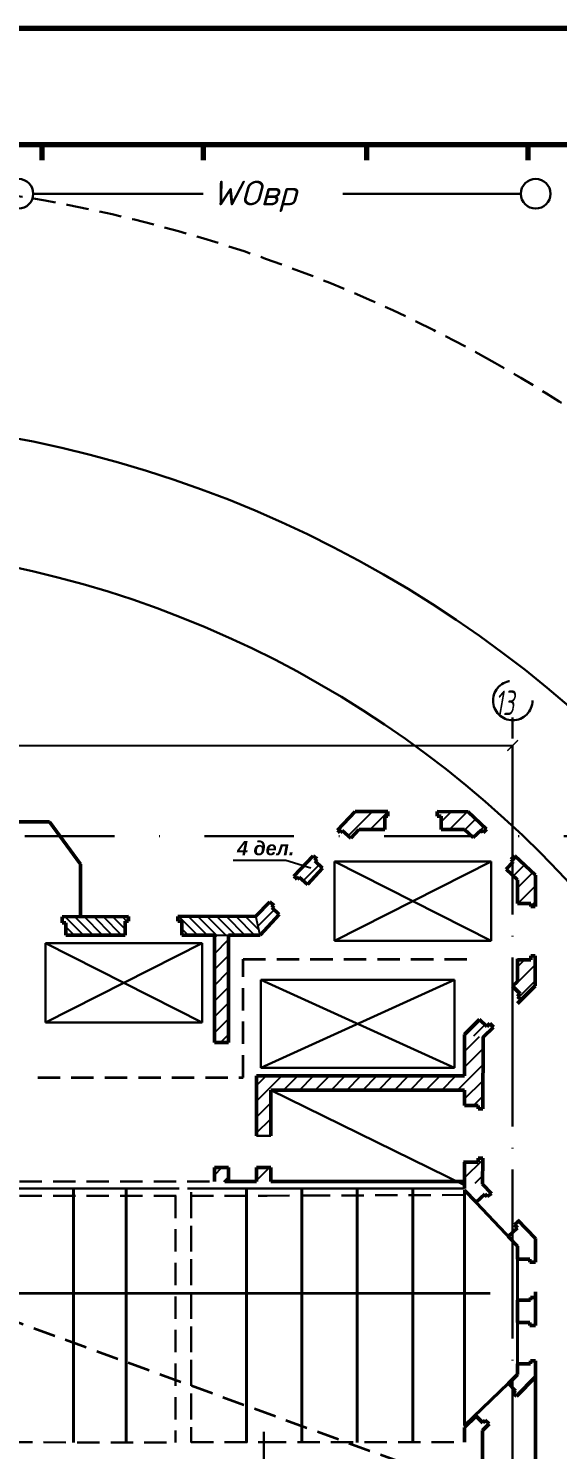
# Paper-space layout 'Layout2' of a CAD drawing. Header units: millimetres. Extents: x 15 to 830, y -5 to 579.
# Drawn here: x 358.8 to 433.9, y 376.9 to 578.6 of the extents above; entities that cross this region are included whole.
import ezdxf

# ---------------------------------------------------------------- set-up
doc = ezdxf.new("R2010")
doc.units = ezdxf.units.MM
for name, pattern in [('ACAD_ISO04W100', [30, 24, -3, 0, -3]), ('DASHDOT', [25.4, 12.7, -6.35, 0, -6.35]), ('HIDDEN2', [4.7625, 3.175, -1.5875])]:
    doc.linetypes.add(name, pattern=pattern)
for name, color, linetype, lineweight in [('0.25', 7, 'Continuous', 25), ('0.3', 7, 'Continuous', 30), ('0.35', 7, 'Continuous', 35), ('0.5', 7, 'Continuous', 50), ('0.7', 7, 'Continuous', 70), ('Основная', 7, 'Continuous', 30), ('Размеры', 7, 'Continuous', 20), ('стены', 7, 'Continuous', 70)]:
    doc.layers.add(name, color=color, linetype=linetype, lineweight=lineweight)
doc.styles.add('2.8', font='txt.shx', dxfattribs={"width": 0.6, "oblique": 15, "height": 2.8})
doc.styles.add('3.0', font='', dxfattribs={"width": 0.7, "oblique": 10, "height": 3.5})
doc.styles.add('Arial', font='')
doc.styles.add('мой', font='txt.shx', dxfattribs={"width": 0.6, "oblique": 15, "height": 3.5})
doc.styles.get('3.0').set_extended_font_data('GOST type A')
doc.styles.get('Arial').set_extended_font_data('Arial', italic=True)
doc.dimstyles.new('1   200', dxfattribs={"dimtxt": 2.8, "dimasz": 1.5, "dimexe": 1, "dimexo": 4, "dimgap": 1, "dimtad": 1, "dimdec": 0, "dimlfac": 200, "dimtxsty": '2.8', "dimblk": 'ARCHTICK', "dimcen": 3, "dimclrd": 256, "dimclre": 256, "dimclrt": 256, "dimadec": 0, "dimazin": 0, "dimtfac": 1, "dimtdec": 0, "dimtmove": 0, "dimatfit": 3, "dimfxl": 1, "dimlwd": 25, "dimlwe": -1, "dimarcsym": 0})
pattern_1 = [(135, (104.4347, -1.8329), (-0.6735192, -0.6735192), [])]
pattern_2 = [(45, (104.4347, -1.833), (-1.122532, 1.122532), [])]

# ---------------------------------------------------------------- blocks, each defined once
blk = doc.blocks.new('_ArchTick')
at = {"layer": 'Размеры', "color": 0, "lineweight": 0, "const_width": 0.15}
blk.add_lwpolyline([(-0.5, -0.5), (0.5, 0.5)], dxfattribs=at)
blk = doc.blocks.new('*D75')
at = {"layer": '0.3'}
for p, q in [((240.28, 480.83), (240.28, 477.83)), ((427.51, 480.83), (427.51, 477.83))]:
    blk.add_line(p, q, dxfattribs=at)
at = {"layer": '0.3', "lineweight": 25}
blk.add_line((240.28, 476.83), (427.51, 476.83), dxfattribs=at)
at = {"layer": 'Defpoints', "color": 0}
for p in [(240.28, 476.83), (427.51, 476.83), (427.51, 476.83)]:
    blk.add_point(p, dxfattribs=at)
at = {"layer": '0.3', "lineweight": 25, "xscale": 1.5, "yscale": 1.5, "zscale": 1.5, "rotation": 180}
blk.add_blockref('_ArchTick', (240.28, 476.83), dxfattribs=at)
at = {"layer": '0.3', "lineweight": 25, "xscale": 1.5, "yscale": 1.5, "zscale": 1.5}
blk.add_blockref('_ArchTick', (427.51, 476.83), dxfattribs=at)
at = {"layer": '0.3', "lineweight": 25, "insert": (333.9, 479.23), "char_height": 2.8, "attachment_point": 5, "style": '2.8'}
blk.add_mtext('37100', dxfattribs=at)

psp = doc.layouts.new('Layout2')

# ---------------------------------------------------------------- hatches: boundary and pattern name
at = {"layer": '0.25'}
h = psp.add_hatch(dxfattribs=at)
h.set_pattern_fill('AR-SAND', color=256, scale=0.08, style=0)
h.set_pattern_definition([(37.5, (866.1826, -371.1277), (-0.128003, 3.915306), [0, -3.08864, 0, -3.4544, 0, -3.302]), (7.5, (866.1826, -371.1277), (3.596186, 5.7346), [0, -1.66624, 0, -2.78384, 0, -1.0668]), (327.5, (863.6832, -371.1277), (6.327939, 0.011497), [0, -1.016, 0, -3.6576, 0, -4.7752]), (317.5, (863.683, -371.128), (6.108452, 1.783435), [0, -0.508, 0, -2.39776, 0, -2.7432])])
h.paths.add_polyline_path([(400.0001, 233.5729, -0.06821289), (383.8498, 231.4039), (383.7943, 231.4039), (387.9043, 222.6463), (392.7681, 222.6462, 0.01009305), (395.1897, 222.6952, 0.01629894), (403.6934, 227.5168)])
h.paths.add_polyline_path([(403.6934, 227.5168, -0.01629894), (395.1897, 222.6952, 0.04463535), (405.7913, 224.0768)])
h.paths.add_polyline_path([(405.7913, 224.0768, -0.04463535), (395.1897, 222.6952, -0.0110322), (389.2634, 219.7504), (392.0097, 213.8986), (401.5236, 213.8983, 0.04174454), (411.49, 214.7323)])
h.paths.add_polyline_path([(427.5221, 233.737, -0.10008107), (405.7913, 224.0768), (411.49, 214.7323, 0.0412859), (421.0756, 217.1743, 0.01186255), (427.5233, 221.86)])
h.paths.add_polyline_path([(456.7337, 250.4136, -0.0610119), (427.5233, 221.86), (427.5235, 219.8256, 0.18207075)])
h.paths.add_polyline_path([(456.7337, 250.4136, 0.10026599), (461.5205, 273.7521), (461.5207, 292.3081, -0.03203114), (452.3345, 275.4522, -0.21126248), (427.5221, 233.737), (427.5233, 221.86, 0.0610119)])
h.paths.add_polyline_path([(452.3345, 275.4522, -0.06502597), (427.5208, 245.5638), (427.5221, 233.737, 0.21126248)])
h.paths.add_polyline_path([(427.5204, 250.087, -0.1362097), (400.0001, 233.5729), (405.7913, 224.0768, 0.10008107), (427.5221, 233.737)])
h.paths.add_polyline_path([(452.3345, 275.4522, 0.03004339), (452.7673, 282.6431), (452.7673, 465.1242, 0.01911799), (444.0127, 474.5204), (444.0125, 291.4178, -0.19227009), (427.5204, 250.087), (427.5208, 245.5638, 0.06502597)])
h = psp.add_hatch(dxfattribs=at)
h.set_pattern_fill('ANSI31', color=256, scale=0.5, style=0)
h.set_pattern_definition(pattern_2)
h.paths.add_polyline_path([(409.3426, 464.9248), (409.3426, 466.8238), (409.8022, 466.8238), (409.8022, 467.4624), (405.1561, 467.4748), (402.7427, 464.9248)])
h.paths.add_polyline_path([(423.7848, 464.9248), (423.8159, 464.9544), (421.1784, 467.4321), (416.8021, 467.4437), (416.8022, 466.8008), (417.3757, 466.8008), (417.3757, 464.9248)])
h = psp.add_hatch(dxfattribs=at)
h.set_pattern_fill('ANSI31', color=256, scale=0.5, style=0)
h.set_pattern_definition(pattern_2)
h.paths.add_polyline_path([(394.3862, 452.8384), (393.3134, 453.8266), (393.5926, 454.1296), (393.5088, 454.2067), (393.0228, 454.6545), (391.074, 452.5955), (391.6609, 449.9248)])
h.paths.add_polyline_path([(396.46, 458.2864), (396.8343, 457.9415), (396.9277, 457.8554), (397.1466, 458.093), (397.2115, 458.1635), (398.3693, 457.0969), (400.5342, 459.4115), (399.4113, 460.446), (399.6904, 460.749), (399.6067, 460.8261), (399.2098, 461.1918)])
h.paths.add_polyline_path([(402.7427, 464.9248), (402.647, 464.8236), (402.9322, 464.5609), (403.0256, 464.4748), (403.2444, 464.7124), (403.3094, 464.7828), (404.5184, 463.6711), (405.6909, 464.9248)])
h = psp.add_hatch(dxfattribs=at)
h.set_pattern_fill('ANSI31', color=256, scale=0.5, style=0)
h.set_pattern_definition(pattern_2)
h.paths.add_polyline_path([(430.7409, 458.4489), (428.1909, 460.8444), (428.1909, 454.4175), (430.092, 454.4175), (430.092, 453.9579), (430.7409, 453.9579)])
h.paths.add_polyline_path([(428.1909, 460.8444), (427.8245, 461.1886), (427.2805, 460.6427), (427.5865, 460.3147), (426.6042, 459.2848), (428.1909, 457.7714)])
h.paths.add_polyline_path([(430.7307, 446.9579), (430.0691, 446.9579), (430.0691, 446.3843), (428.1909, 446.3843), (428.1909, 441.9734), (428.5986, 441.5662), (428.1909, 441.1791), (428.7101, 440.7257), (430.7269, 442.7159)])
h.paths.add_polyline_path([(428.1909, 443.332), (427.5117, 442.652), (428.1909, 441.9734)])
h = psp.add_hatch(dxfattribs=at)
h.set_pattern_fill('ANSI31', color=256, scale=0.3, angle=90, style=0)
h.set_pattern_definition(pattern_1)
h.paths.add_polyline_path([(372.4951, 451.9117), (372.9546, 451.9117), (372.9546, 452.5503), (363.5728, 452.5271), (363.5729, 451.6702), (364.0886, 451.6702), (364.0886, 449.9248), (372.4951, 449.9248)])
h = psp.add_hatch(dxfattribs=at)
h.set_pattern_fill('ANSI31', color=256, scale=0.3, angle=90, style=0)
h.set_pattern_definition(pattern_1)
h.paths.add_polyline_path([(391.074, 452.5955), (379.9546, 452.5678), (379.9546, 451.8887), (380.5282, 451.8887), (380.5282, 449.9248), (385.1609, 449.9248), (387.1609, 449.9248), (389.0409, 449.9248), (391.6609, 449.9248)])
h = psp.add_hatch(dxfattribs=at)
h.set_pattern_fill('ANSI31', color=256, scale=0.5, style=0)
h.set_pattern_definition(pattern_2)
h.paths.add_polyline_path([(423.3424, 435.4287), (420.6909, 435.8248), (420.6909, 429.9248), (391.1609, 429.9248), (391.1609, 421.4248), (393.1609, 421.4248), (393.1609, 427.9248), (420.6909, 427.9248), (420.6909, 425.7171), (422.6203, 425.7171), (422.6203, 425.2575), (423.293, 425.2573)])
h.paths.add_polyline_path([(387.1609, 449.9248), (385.1609, 449.9248), (385.1609, 434.6817), (387.1609, 434.6817)])
h = psp.add_hatch(dxfattribs=at)
h.set_pattern_fill('ANSI31', color=256, style=0)
h.set_pattern_definition([(45, (866.1826, -371.1277), (-2.245064, 2.245064), [])])
h.paths.add_polyline_path([(452.7673, 434.787, 0.02553918), (444.0127, 447.3488), (444.0125, 291.418, -0.19226977), (427.5204, 250.087), (427.5208, 245.5638, 0.06502597), (452.3345, 275.4522, 0.03004339), (452.7673, 282.6431)])
h.paths.add_polyline_path([(452.7673, 282.6494, -0.03006942), (452.3345, 275.4522, 0.03203114), (461.5207, 292.3081), (461.5216, 418.6189, 0.03067608), (452.7673, 434.787)])
h = psp.add_hatch(dxfattribs=at)
h.set_pattern_fill('ANSI31', color=256, scale=0.3, style=0)
h.set_pattern_definition([(45, (104.4347, -1.8329), (-0.6735192, 0.6735192), [])])
h.paths.add_polyline_path([(424.7954, 436.8625), (424.2618, 437.3682), (423.8487, 436.9281), (422.82, 437.9558), (420.6909, 435.8248), (423.3424, 435.4287)])
h = psp.add_hatch(dxfattribs=at)
h.set_pattern_fill('ANSI31', color=256, scale=0.5, style=0)
h.set_pattern_definition(pattern_2)
h.paths.add_polyline_path([(387.1609, 416.9136), (385.1609, 416.9136), (385.1609, 414.9248), (385.6609, 414.9248), (387.1609, 414.9248)])
h.paths.add_polyline_path([(393.1609, 416.9248), (391.1609, 416.9248), (391.1609, 414.9248), (393.1609, 414.9248)])
h.paths.add_polyline_path([(423.259, 418.2575), (422.5974, 418.2575), (422.5974, 417.684), (420.6909, 417.684), (420.6909, 414.9248), (423.2409, 414.5507)])

# ---------------------------------------------------------------- linework, layer by layer
for p, q in [((395.2917, 460.5155), (387.8198, 460.5155)), ((398.8497, 459.4405), (395.2917, 460.5155)), ((391.6609, 449.9248), (391.074, 452.5955)), ((384.8802, 449.9248), (387.1609, 449.9248))]:
    psp.add_line(p, q, dxfattribs=at)
at = {"layer": '0.3', "linetype": 'ACAD_ISO04W100'}
psp.add_line((427.5126, 476.8326), (427.5126, 340.4528), dxfattribs=at)
at = {"layer": '0.3', "linetype": 'DASHDOT'}
psp.add_line((230.7659, 463.9528), (443.8392, 463.9528), dxfattribs=at)
at = {"layer": '0.3'}
for p, q in [((402.2068, 460.3574), (424.4568, 460.3574)), ((402.2068, 460.3574), (402.2068, 449.1074)), ((402.2068, 460.3574), (424.4568, 449.1074)), ((424.4568, 460.3574), (402.2068, 449.1074)), ((424.4568, 460.3574), (424.4568, 449.1074)), ((387.1609, 449.9248), (387.1609, 437.9248)), ((383.4521, 448.781), (361.2021, 437.531)), ((361.2021, 448.781), (383.4521, 437.531)), ((361.2021, 448.781), (361.2021, 437.531)), ((361.2021, 448.781), (383.4521, 448.781)), ((383.4521, 448.781), (383.4521, 437.531)), ((402.2068, 449.1074), (424.4568, 449.1074)), ((419.2581, 443.5622), (391.7581, 431.0622)), ((391.7581, 443.5622), (419.2581, 431.0622)), ((391.7581, 443.5622), (391.7581, 431.0622)), ((391.7581, 443.5622), (419.2581, 443.5622)), ((419.2581, 443.5622), (419.2581, 431.0622)), ((361.2021, 437.531), (383.4521, 437.531)), ((391.7581, 431.0622), (419.2581, 431.0622)), ((393.1609, 427.9248), (420.6909, 414.4248)), ((393.1609, 427.9248), (393.1609, 421.4248)), ((393.1609, 421.4248), (391.1609, 421.4248)), ((393.1609, 416.9248), (391.1609, 416.9248)), ((342.6609, 413.9248), (380.1609, 413.9248)), ((381.3609, 413.9248), (420.6909, 413.9248)), ((392.1909, 277.9248), (392.1909, 379.4248))]:
    psp.add_line(p, q, dxfattribs=at)
at = {"layer": '0.3', "lineweight": 50}
for p, q in [((389.0409, 449.9248), (391.6609, 449.9248)), ((385.1609, 434.6817), (387.1609, 434.6817)), ((391.1609, 429.9248), (420.6909, 429.9248)), ((393.1609, 427.9248), (420.6909, 427.9248)), ((385.1609, 416.9136), (387.1609, 416.9136)), ((391.1609, 416.9136), (393.1609, 416.9136))]:
    psp.add_line(p, q, dxfattribs=at)
at = {"layer": '0.3', "linetype": 'HIDDEN2'}
for p, q in [((343.2109, 414.9248), (385.6609, 414.9248)), ((343.2109, 412.9248), (380.1609, 412.9248))]:
    psp.add_line(p, q, dxfattribs=at)
at = {"layer": '0.3', "lineweight": 40}
for p, q in [((365.1609, 413.9248), (365.1609, 377.8928)), ((372.6609, 413.9248), (372.6609, 377.8928)), ((389.7269, 413.9248), (389.7269, 377.8928)), ((397.5929, 413.9248), (397.5929, 377.8928)), ((405.4589, 413.9248), (405.4589, 377.8928)), ((413.3249, 413.9248), (413.3249, 377.8928)), ((420.6909, 413.7231), (420.6909, 380.3231)), ((420.6909, 413.7231), (428.1909, 405.7439)), ((428.1909, 405.7439), (428.1909, 387.532)), ((428.1909, 387.532), (420.6909, 380.3231))]:
    psp.add_line(p, q, dxfattribs=at)
at = {"layer": '0.3', "linetype": 'HIDDEN2', "lineweight": 30}
psp.add_line((381.8609, 413.4248), (381.8609, 377.8928), dxfattribs=at)
at = {"layer": '0.3', "linetype": 'ACAD_ISO04W100', "lineweight": 50}
psp.add_line((428.1909, 398.0746), (428.1909, 394.9054), dxfattribs=at)
at = {"layer": '0.3', "linetype": 'DASHDOT'}
psp.add_circle((427.5299, 483.2091), 2.7971, dxfattribs=at)
at = {"layer": '0.3', "linetype": 'HIDDEN2', "lineweight": 30}
psp.add_arc((325.5638, 355.3825), 201.9508, 60.512326, 90, dxfattribs=at)
at = {"layer": '0.3', "linetype": 'HIDDEN2'}
psp.add_arc((325.5731, 355.5113), 201.8341, 269.997353, 60.496633, dxfattribs=at)
at = {"layer": '0.3', "lineweight": 30}
psp.add_arc((325.5638, 355.3825), 168, 270, 90, dxfattribs=at)
at = {"layer": '0.3'}
psp.add_arc((325.504, 355.4254), 149.9807, 0.044635, 90.007401, dxfattribs=at)
at = {"layer": '0.35', "linetype": 'HIDDEN2'}
for p, q in [((389.2636, 429.6985), (389.2636, 446.4917)), ((389.2636, 446.4917), (421.6067, 446.4917)), ((360.0846, 429.6985), (389.2636, 429.6985)), ((346.0984, 399.0225), (413.1909, 374.5678))]:
    psp.add_line(p, q, dxfattribs=at)
at = {"layer": '0.35'}
psp.add_line((424.3192, 399.0225), (346.0984, 399.0225), dxfattribs=at)
at = {"layer": '0.5', "linetype": 'ByBlock'}
for p, q in [((343.2109, 465.9748), (361.7522, 465.9748)), ((366.1609, 459.9748), (361.7522, 465.9748)), ((366.1609, 459.9748), (366.1567, 452.5374))]:
    psp.add_line(p, q, dxfattribs=at)
at = {"layer": '0.5', "lineweight": 50}
for p, q in [((385.1609, 449.9248), (385.1609, 434.6817)), ((387.1609, 449.9248), (387.1609, 434.6817)), ((391.1609, 429.9248), (391.1609, 421.4248)), ((393.1609, 427.9248), (393.1609, 421.4248)), ((385.1609, 416.9136), (385.1609, 414.9248)), ((387.1609, 416.9136), (387.1609, 414.9248)), ((391.1609, 416.9248), (391.1609, 414.9248)), ((393.1609, 416.9248), (393.1609, 414.9248))]:
    psp.add_line(p, q, dxfattribs=at)
at = {"layer": '0.5'}
for p, q in [((386.6609, 414.9248), (391.1609, 414.9248)), ((393.1609, 414.9248), (398.4454, 414.9248)), ((398.4454, 414.9248), (420.6909, 414.9248)), ((430.7409, 342.7248), (430.7409, 387.1965))]:
    psp.add_line(p, q, dxfattribs=at)
at = {"layer": '0.5', "linetype": 'HIDDEN2', "lineweight": 30}
for p, q in [((379.6609, 412.9248), (379.6609, 377.8928)), ((381.8609, 412.9248), (392.6609, 412.9248)), ((381.8609, 412.9248), (381.8609, 377.8928)), ((392.6609, 412.9248), (398.4454, 412.9461)), ((398.4454, 412.9461), (421.3417, 413.0308))]:
    psp.add_line(p, q, dxfattribs=at)
at = {"layer": '0.7'}
for p, q in [((830.1493, 578.6206), (14.5093, 578.6206)), ((172.0905, 562.1428), (444.0128, 562.1428))]:
    psp.add_line(p, q, dxfattribs=at)
at = {"layer": '0.7', "linetype": 'ByBlock', "lineweight": 50}
for p, q in [((405.1561, 467.4748), (402.647, 464.8236)), ((409.8022, 467.4624), (405.1561, 467.4748)), ((421.1784, 467.4321), (416.8022, 467.4437)), ((423.8159, 464.9544), (421.1784, 467.4321)), ((405.6909, 464.9248), (404.5184, 463.6711)), ((409.3426, 464.9248), (405.6909, 464.9248)), ((420.6909, 464.9248), (417.3757, 464.9248)), ((421.9053, 463.7665), (420.6909, 464.9248)), ((399.2098, 461.1918), (396.46, 458.2864)), ((430.7409, 458.4489), (427.8245, 461.1886)), ((400.5342, 459.4115), (398.3693, 457.0969)), ((428.1909, 457.7714), (426.6042, 459.2848)), ((428.1909, 454.4175), (428.1909, 457.7714)), ((393.0228, 454.6545), (391.074, 452.5955)), ((372.9546, 452.5503), (363.5728, 452.5271)), ((391.074, 452.5955), (379.9546, 452.5678)), ((394.3862, 452.8384), (391.6609, 449.9248)), ((372.4951, 449.9248), (364.0886, 449.9248)), ((385.1609, 449.9248), (380.5282, 449.9248)), ((389.0409, 449.9248), (387.1609, 449.9248)), ((389.0409, 449.9248), (389.0409, 449.9248)), ((428.1909, 443.332), (428.1909, 446.5279)), ((430.7269, 442.7159), (430.7307, 446.9579)), ((427.5117, 442.652), (428.1909, 443.332)), ((427.5117, 442.652), (428.1909, 443.332)), ((428.1909, 440.2134), (430.7269, 442.7159)), ((420.6909, 435.8248), (422.82, 437.9558)), ((420.6909, 435.8248), (422.82, 437.9558)), ((420.6909, 429.9248), (420.6909, 435.8248)), ((423.3424, 435.4287), (424.7954, 436.8625)), ((423.3424, 435.4287), (423.293, 425.2573)), ((420.6909, 425.7171), (420.6909, 427.9248)), ((420.6909, 413.9248), (420.6909, 417.684)), ((423.259, 418.2575), (423.2409, 414.5507)), ((420.6909, 413.9248), (420.6909, 413.9248)), ((420.6909, 413.9248), (420.6909, 413.9248)), ((420.6909, 413.7231), (422.3163, 411.9939)), ((424.4993, 413.2612), (423.2409, 414.5507)), ((430.7409, 406.8651), (428.1909, 409.4782)), ((426.8788, 407.1399), (428.1909, 405.7439)), ((428.1909, 403.9054), (428.1909, 405.7439)), ((430.7409, 406.8651), (430.7409, 403.4934)), ((428.1909, 394.9054), (428.1909, 398.0746)), ((430.7409, 399.2855), (430.7409, 394.4934)), ((430.7409, 389.4934), (430.7409, 387.1965)), ((426.9108, 386.2506), (428.1909, 387.532)), ((428.1909, 387.532), (428.1909, 389.0746)), ((428.0386, 384.4601), (430.7409, 387.1965)), ((420.6909, 380.0248), (422.3117, 381.6471)), ((420.6909, 377.9248), (420.6909, 380.0248)), ((423.2409, 379.602), (424.1739, 380.5467)), ((423.2409, 374.5734), (423.2409, 379.602))]:
    psp.add_line(p, q, dxfattribs=at)
at = {"layer": '0.7', "lineweight": 50}
for p, q in [((409.3426, 466.8238), (409.3426, 464.9124)), ((409.8022, 466.8238), (409.3426, 466.8238)), ((409.8022, 467.4624), (409.8022, 466.8238)), ((416.8021, 467.4437), (416.8022, 466.8008)), ((416.8022, 466.8008), (417.3757, 466.8008)), ((417.3757, 466.8008), (417.3757, 464.9248)), ((402.647, 464.8236), (402.9322, 464.5609)), ((402.9322, 464.5609), (403.0256, 464.4748)), ((403.0256, 464.4748), (403.2444, 464.7124)), ((403.2444, 464.7124), (403.3094, 464.7828)), ((403.3094, 464.7828), (404.5184, 463.6711)), ((423.019, 464.7931), (421.9053, 463.7665)), ((423.3079, 464.4709), (423.019, 464.7931)), ((423.8159, 464.9544), (423.3079, 464.4709)), ((399.2098, 461.1918), (399.6067, 460.8261)), ((399.6904, 460.749), (399.4113, 460.446)), ((399.4113, 460.446), (400.5342, 459.4115)), ((399.6067, 460.8261), (399.6904, 460.749)), ((427.5865, 460.3147), (426.6042, 459.2848)), ((427.8245, 461.1886), (427.2805, 460.6427)), ((427.2805, 460.6427), (427.5865, 460.3147)), ((396.46, 458.2864), (396.8343, 457.9415)), ((396.8343, 457.9415), (396.9277, 457.8554)), ((396.9277, 457.8554), (397.1466, 458.093)), ((397.1466, 458.093), (397.2115, 458.1635)), ((397.2115, 458.1635), (398.3693, 457.0969)), ((430.7409, 458.4489), (430.7409, 453.9579)), ((393.0228, 454.6545), (393.5088, 454.2067)), ((393.5926, 454.1296), (393.3134, 453.8266)), ((393.5088, 454.2067), (393.5926, 454.1296)), ((430.092, 454.4175), (428.1807, 454.4175)), ((430.092, 453.9579), (430.092, 454.4175)), ((430.7307, 453.9579), (430.092, 453.9579)), ((363.5728, 452.5271), (363.5729, 451.6702)), ((372.4951, 451.9117), (372.4951, 449.9248)), ((372.9546, 451.9117), (372.4951, 451.9117)), ((372.9546, 452.5503), (372.9546, 451.9117)), ((379.9546, 452.5678), (379.9546, 451.8887)), ((379.9546, 451.8887), (380.5282, 451.8887)), ((380.5282, 451.8887), (380.5282, 449.9248)), ((393.3134, 453.8266), (394.3862, 452.8384)), ((363.5729, 451.6702), (364.0886, 451.6702)), ((364.0886, 451.6702), (364.0886, 449.9248)), ((430.0691, 446.3843), (428.1807, 446.3843)), ((430.7307, 446.9579), (430.0691, 446.9579)), ((430.0691, 446.9579), (430.0691, 446.3843)), ((428.5986, 441.5662), (427.5117, 442.652)), ((428.1909, 441.1791), (428.5986, 441.5662)), ((428.7101, 440.7257), (428.1909, 441.1791)), ((423.8487, 436.9281), (422.82, 437.9558)), ((424.2618, 437.3682), (423.8487, 436.9281)), ((424.7954, 436.8625), (424.2618, 437.3682)), ((422.6203, 425.7171), (420.6909, 425.7171)), ((422.6203, 425.2575), (422.6203, 425.7171)), ((423.293, 425.2573), (422.6203, 425.2575)), ((422.5974, 417.684), (420.5127, 417.684)), ((422.5974, 418.2575), (422.5974, 417.684)), ((423.259, 418.2575), (422.5974, 418.2575)), ((423.5591, 413.1621), (422.3163, 411.9939)), ((423.9143, 412.8073), (423.5591, 413.1621)), ((424.4993, 413.2612), (423.9143, 412.8073)), ((428.1909, 408.3733), (426.8788, 407.1399)), ((428.3406, 409.3249), (427.7667, 408.7978)), ((427.7667, 408.7978), (428.1909, 408.3733)), ((429.9662, 403.9054), (428.1909, 403.9054)), ((429.9662, 403.4934), (429.9662, 403.9054)), ((430.08, 403.4934), (429.9662, 403.4934)), ((430.7409, 403.4934), (430.08, 403.4934)), ((430.0376, 398.0746), (428.1909, 398.0746)), ((430.1646, 398.4934), (430.0376, 398.4934)), ((430.0376, 398.4934), (430.0376, 398.1704)), ((430.0376, 398.1704), (430.0376, 398.0746)), ((430.7409, 398.4934), (430.1646, 398.4934)), ((429.9662, 394.9054), (428.1909, 394.9054)), ((429.9662, 394.4934), (429.9662, 394.9054)), ((430.08, 394.4934), (429.9662, 394.4934)), ((430.7409, 394.4934), (430.08, 394.4934)), ((430.0376, 389.4934), (430.0376, 389.1704)), ((430.1646, 389.4934), (430.0376, 389.4934)), ((430.7409, 389.4934), (430.1646, 389.4934)), ((430.0376, 389.0746), (428.1909, 389.0746)), ((430.0376, 389.1704), (430.0376, 389.0746)), ((427.9286, 385.2338), (426.9108, 386.2506)), ((427.5829, 384.8391), (427.9286, 385.2338)), ((428.0386, 384.4601), (427.5829, 384.8391)), ((423.2678, 380.6919), (422.3117, 381.6471)), ((423.6046, 381.0495), (423.2678, 380.6919)), ((424.1739, 380.5467), (423.6046, 381.0495))]:
    psp.add_line(p, q, dxfattribs=at)
at = {"layer": '0.7', "linetype": 'HIDDEN2', "lineweight": 30}
for p, q in [((356.1609, 377.9248), (379.6609, 377.8928)), ((381.8609, 377.9248), (392.1909, 377.9248)), ((392.1909, 377.9248), (420.6909, 377.9248))]:
    psp.add_line(p, q, dxfattribs=at)
at = {"layer": 'Основная', "color": 7, "linetype": 'Continuous', "lineweight": 30}
for p, q in [((359.4588, 555.1545), (383.5578, 555.1545)), ((403.389, 555.1545), (428.6725, 555.1545))]:
    psp.add_line(p, q, dxfattribs=at)
for centre in [(357.3524, 555.1545), (430.7789, 555.1545)]:
    psp.add_circle(centre, 2.1065, dxfattribs=at)
at = {"layer": 'стены', "color": 7, "linetype": 'Continuous', "lineweight": 70}
for p, q in [((360.6945, 559.9277), (360.6945, 562.1428)), ((383.6263, 559.9277), (383.6263, 562.1428)), ((383.6263, 559.9277), (383.6263, 562.1428)), ((406.7872, 559.9277), (406.7872, 562.1428)), ((429.7189, 559.9277), (429.7189, 562.1428)), ((429.7189, 559.9277), (429.7189, 562.1428))]:
    psp.add_line(p, q, dxfattribs=at)

# ---------------------------------------------------------------- texts
at = {"layer": '0.25', "color": 7, "style": 'мой', "oblique": 15}
psp.add_text('WОвр', height=3.5, dxfattribs=at).set_placement((384.8011, 553.5077))
at = {"layer": '0.25', "insert": (388.3891, 463.2571), "char_height": 2, "width": 9.740047, "attachment_point": 1, "style": 'Arial'}
psp.add_mtext('{\\fArial|b1|i1|c204|p34;4 дел.}', dxfattribs=at)
at = {"layer": '0.3', "linetype": 'DASHDOT', "style": '3.0', "oblique": 10, "width": 0.8}
psp.add_text('13', height=3.5, dxfattribs=at).set_placement((425.0014, 481.1353))

# ---------------------------------------------------------------- dimensions: what is measured, and where the dimension line sits
at = {"layer": '0.3', "lineweight": 25}
dim = psp.add_linear_dim(base=(427.5126, 476.8326), p1=(240.2785, 476.8326), p2=(427.5126, 476.8326), text='37100', dimstyle='1   200', dxfattribs=at)
dim.commit()
dim.dimension.update_dxf_attribs({"geometry": '*D75', "text_midpoint": (333.8955, 479.2326)})

doc.saveas('drawing.dxf')
